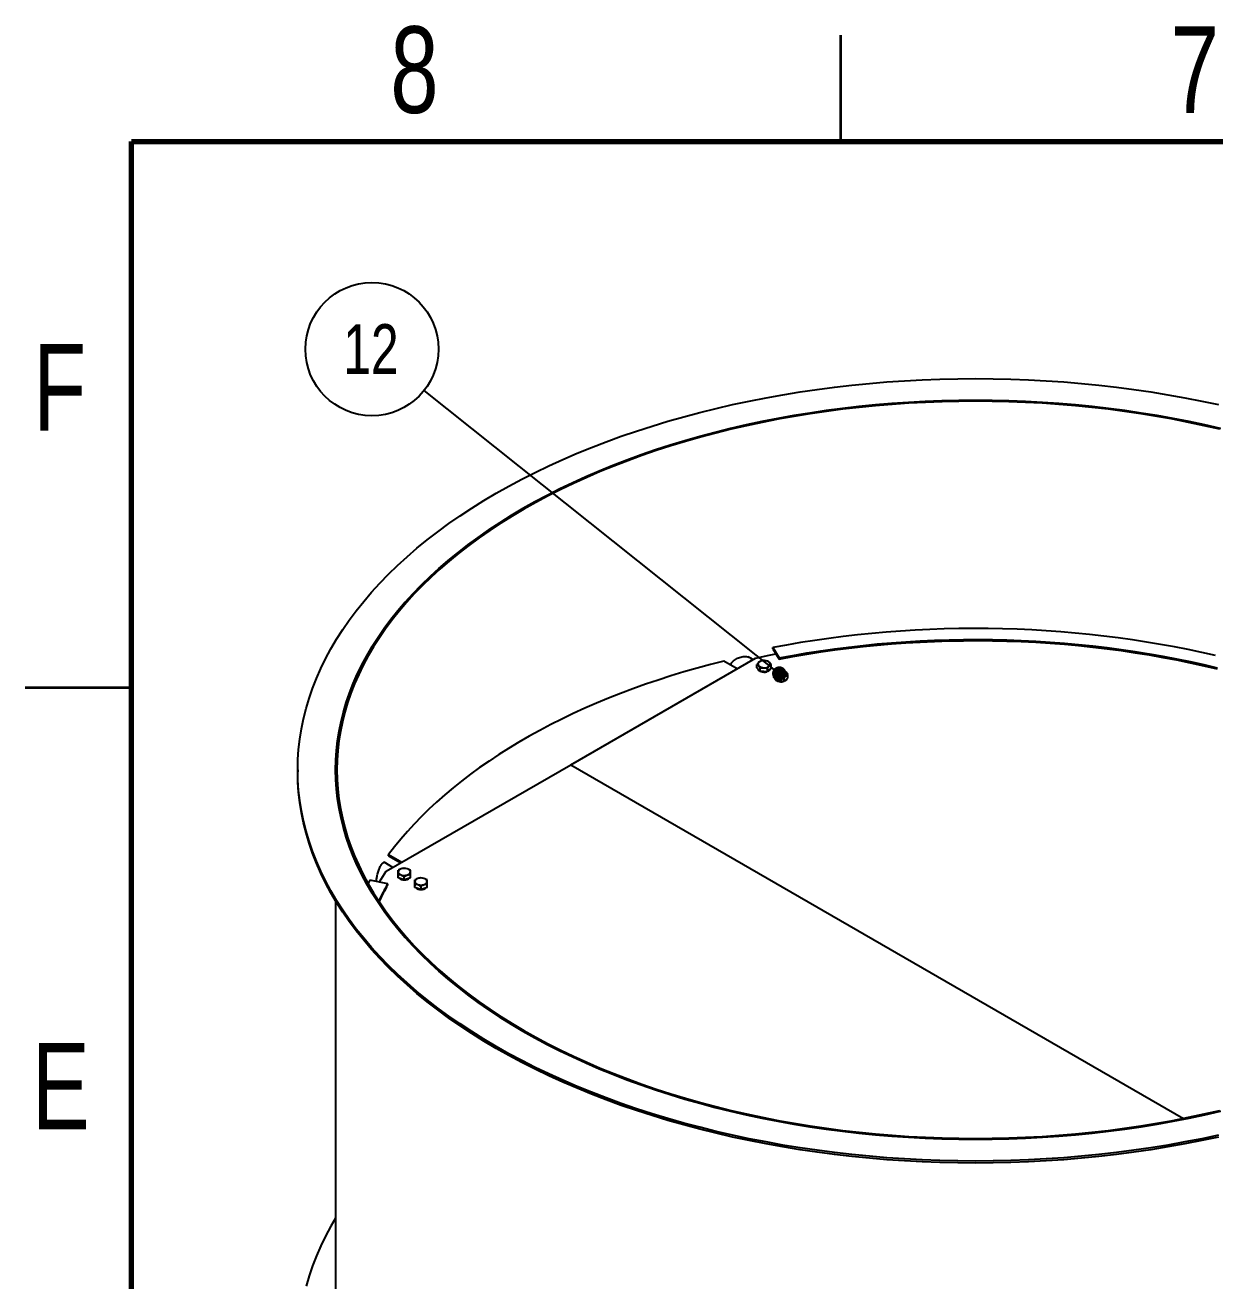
# Model space of a CAD drawing. Header units: millimetres. Extents: x 2 to 418, y 2 to 295.
# Drawn here: x 2.5 to 86.4, y 206.7 to 295.2 of the extents above; entities that cross this region are included whole.
import ezdxf

# ---------------------------------------------------------------- set-up
doc = ezdxf.new("R2010")
doc.units = ezdxf.units.MM
doc.layers.add('RED_DIMENSION', color=1, linetype='Continuous')
doc.styles.add('SLDTEXTSTYLE0', font='TXT', dxfattribs={"width": 0.75})
doc.dimstyles.new('SLDDIMSTYLE0', dxfattribs={"dimtxt": 0.18, "dimasz": 1.016, "dimexe": 0, "dimexo": 0.0625, "dimgap": 0, "dimtad": 0, "dimtih": 1, "dimtoh": 1, "dimdec": 0, "dimrnd": 1e-09, "dimzin": 0, "dimdsep": 46, "dimtxsty": 'Standard', "dimblk1": 'DOT', "dimblk2": 'DOT', "dimsah": 1, "dimcen": 0.09, "dimadec": 0, "dimazin": 0, "dimtfac": 1.016, "dimtdec": 0, "dimtofl": 0, "dimtmove": 0, "dimatfit": 3, "dimldrblk": 'DOT', "dimfxl": 0, "dimfrac": 2, "dimtolj": 1, "dimtzin": 0, "dimarcsym": 0})

# ---------------------------------------------------------------- blocks, each defined once
blk = doc.blocks.new('SW_NOTE_5')
at = {"layer": 'RED_DIMENSION', "color": 0}
blk.add_circle((-3.67, 2.922), 4.691, dxfattribs=at)
at = {"layer": 'RED_DIMENSION', "color": 0, "insert": (-3.74, 4.681), "char_height": 3.5, "attachment_point": 2, "style": 'SLDTEXTSTYLE0'}
blk.add_mtext('12', dxfattribs=at)
blk = doc.blocks.new('_DOT')
at = {"color": 0, "linetype": 'ByBlock', "lineweight": -2}
blk.add_line((-0.5, 0), (-1, 0), dxfattribs=at)
at = {"color": 0, "linetype": 'ByBlock', "const_width": 0.5}
blk.add_lwpolyline([(-0.25, 0, 1), (0.25, 0, 1)], format="xyb", close=True, dxfattribs=at)

msp = doc.modelspace()

# ---------------------------------------------------------------- linework, layer by layer
at = {"color": 7, "linetype": 'Continuous', "lineweight": 35}
for p, q in [((60, 287), (60, 294.5)), ((10, 248.5), (2.5, 248.5))]:
    msp.add_line(p, q, dxfattribs=at)
at = {"color": 7, "linetype": 'Continuous', "lineweight": 70}
for p, q in [((10, 10), (10, 287)), ((10, 287), (410, 287))]:
    msp.add_line(p, q, dxfattribs=at)
at = {"color": 7, "linetype": 'Continuous', "lineweight": 25}
for p, q in [((40.95696, 243.08073), (53.96978, 250.59287)), ((53.78523, 250.48633), (53.4661, 250.67057)), ((55.18878, 251.33183), (55.64024, 250.60737)), ((55.18878, 251.25018), (55.18878, 251.33183)), ((55.18878, 251.25018), (55.64024, 250.52572)), ((55.64024, 250.52572), (55.64024, 250.60737)), ((52.67842, 249.84738), (51.74801, 250.3845)), ((54.08059, 249.9013), (54.08059, 250.14596)), ((54.08059, 250.14596), (54.19679, 250.04966)), ((54.19679, 249.77339), (54.08059, 249.9013)), ((54.31299, 249.64549), (54.19679, 249.77339)), ((54.31299, 249.89015), (54.56297, 249.91589)), ((54.31299, 249.64549), (54.31299, 249.89015)), ((54.56297, 249.63963), (54.31299, 249.64549)), ((54.81295, 249.63377), (54.56297, 249.63963)), ((54.84811, 250.37833), (54.59813, 250.41579)), ((54.81295, 249.63377), (54.81295, 249.87843)), ((54.94673, 249.75581), (54.81295, 249.63377)), ((55.08051, 249.87786), (54.94673, 249.75581)), ((55.08051, 250.12252), (54.96431, 250.28203)), ((55.08051, 249.87786), (55.08051, 250.12252)), ((56.02662, 249.69799), (55.77664, 249.73545)), ((56.25902, 249.44218), (56.14282, 249.60169)), ((55.2591, 249.22096), (55.2591, 249.46562)), ((55.2591, 249.46562), (55.3753, 249.36932)), ((55.3753, 249.09305), (55.2591, 249.22096)), ((55.4915, 248.96515), (55.3753, 249.09305)), ((55.4915, 249.20981), (55.74148, 249.23555)), ((55.4915, 248.96515), (55.4915, 249.20981)), ((55.74148, 248.95929), (55.4915, 248.96515)), ((55.99146, 248.95343), (55.74148, 248.95929)), ((55.99146, 248.95343), (55.99146, 249.19809)), ((56.12524, 249.07547), (55.99146, 248.95343)), ((56.25902, 249.19752), (56.12524, 249.07547)), ((56.25902, 249.19752), (56.25902, 249.44218)), ((21.71027, 242.71596), (21.71027, 242.57987)), ((27.94415, 235.56859), (40.95696, 243.08073)), ((40.95696, 243.08073), (84.13469, 218.15476)), ((28.1165, 236.74232), (29.04691, 236.2052)), ((28.1165, 236.66066), (28.1165, 236.74232)), ((28.1165, 236.66066), (28.97619, 236.16438)), ((28.42367, 235.84541), (27.8077, 236.201)), ((28.7831, 235.3905), (28.7831, 235.63516)), ((28.7831, 235.63516), (28.78568, 235.52234)), ((29.64972, 235.64032), (29.43177, 235.74285)), ((29.65488, 235.35148), (29.6523, 235.5275)), ((26.80553, 234.94653), (26.66887, 234.70706)), ((28.06047, 234.68591), (26.80553, 234.94653)), ((28.06047, 234.60425), (28.06047, 234.68591)), ((28.78568, 235.24608), (28.7831, 235.3905)), ((28.78565, 235.24737), (28.78565, 235.216)), ((28.78649, 235.20044), (28.78565, 235.216)), ((28.78826, 235.10166), (28.78568, 235.24608)), ((28.78826, 235.10166), (28.78826, 235.34632)), ((28.78826, 235.34632), (29.0062, 235.307)), ((29.0062, 235.03074), (28.78826, 235.10166)), ((29.22415, 234.95982), (29.0062, 235.03074)), ((29.22415, 234.95982), (29.22415, 235.20448)), ((29.43952, 235.03332), (29.22415, 234.95982)), ((29.65488, 235.10682), (29.43952, 235.03332)), ((29.65488, 235.10682), (29.65488, 235.35148)), ((29.96161, 234.71016), (29.96161, 234.95482)), ((29.96161, 234.95482), (29.96419, 234.842)), ((29.96419, 234.56574), (29.96161, 234.71016)), ((29.96417, 234.56703), (29.96417, 234.53566)), ((29.96677, 234.42132), (29.96419, 234.56574)), ((29.96677, 234.42132), (29.96677, 234.66598)), ((29.96677, 234.66598), (30.18472, 234.62666)), ((30.82823, 234.95998), (30.61028, 235.06251)), ((30.83339, 234.67114), (30.83081, 234.84716)), ((30.83339, 234.42648), (30.83339, 234.67114)), ((29.965, 234.5201), (29.96417, 234.53566)), ((30.18472, 234.3504), (29.96677, 234.42132)), ((30.40266, 234.27948), (30.18472, 234.3504)), ((30.40266, 234.27948), (30.40266, 234.52414)), ((30.61803, 234.35298), (30.40266, 234.27948)), ((30.83339, 234.42648), (30.61803, 234.35298)), ((24.37693, 233.49526), (24.37693, 202.02501))]:
    msp.add_line(p, q, dxfattribs=at)
at = {"color": 7, "linetype": 'Continuous', "lineweight": 25, "flags": 128}
for points in [[(35.7008, 262.21451), (36.59653, 262.71824), (37.5148, 263.20826), (38.45497, 263.68424), (39.4164, 264.14585), (40.39843, 264.59277), (41.40039, 265.0247), (42.4216, 265.44133), (43.46134, 265.8424), (44.51892, 266.22761), (45.5936, 266.59671), (46.68465, 266.94944), (47.79132, 267.28557), (48.91285, 267.60485), (50.04848, 267.90708), (51.19742, 268.19204), (52.35889, 268.45955), (53.53209, 268.70941), (54.71622, 268.94145), (55.91047, 269.15552), (57.11401, 269.35147), (58.32603, 269.52917), (59.54569, 269.68849), (60.77215, 269.82932), (62.00458, 269.95158), (63.24213, 270.05516), (64.48396, 270.14001), (65.7292, 270.20607), (66.97702, 270.25328), (68.22655, 270.28162), (69.47693, 270.29107), (70.72732, 270.28162), (71.97685, 270.25328), (73.22466, 270.20607), (74.46991, 270.14001), (75.71174, 270.05516), (76.94929, 269.95158), (78.18172, 269.82932), (79.40818, 269.68849), (80.62784, 269.52917), (81.83986, 269.35147), (83.0434, 269.15552), (84.23765, 268.94145), (85.42178, 268.70941), (86.59498, 268.45955)], [(37.58642, 224.30596), (36.76255, 224.79419), (35.9611, 225.2947), (35.18263, 225.80714), (34.42765, 226.33118), (33.6967, 226.86645), (32.99027, 227.41258), (32.30884, 227.96919), (31.65289, 228.53592), (31.02286, 229.11236), (30.41919, 229.69812), (29.84228, 230.29281), (29.29254, 230.89601), (28.77034, 231.50732), (28.27603, 232.1263), (27.80997, 232.75254), (27.37246, 233.38561), (26.9638, 234.02508), (26.58429, 234.6705), (26.23416, 235.32143), (25.91368, 235.97743), (25.62305, 236.63806), (25.36248, 237.30284), (25.13214, 237.97134), (24.93219, 238.64309), (24.76277, 239.31763), (24.624, 239.99449), (24.51596, 240.67323), (24.43874, 241.35336), (24.39239, 242.03443), (24.37693, 242.71596), (24.39239, 243.3975), (24.43874, 244.07856), (24.51596, 244.7587), (24.624, 245.43743), (24.76277, 246.1143), (24.93219, 246.78884), (25.13214, 247.46059), (25.36248, 248.12908), (25.62305, 248.79387), (25.91368, 249.45449), (26.23416, 250.11049), (26.58429, 250.76143), (26.9638, 251.40685), (27.37246, 252.04631), (27.80997, 252.67938), (28.27603, 253.30563), (28.77034, 253.92461), (29.29254, 254.53591), (29.84228, 255.13911), (30.41919, 255.7338), (31.02286, 256.31957), (31.65289, 256.89601), (32.30884, 257.46273), (32.99027, 258.01935), (33.6967, 258.56548), (34.42765, 259.10074), (35.18263, 259.62478), (35.9611, 260.13723), (36.76255, 260.63774), (37.58642, 261.12597), (38.43214, 261.60157), (39.29914, 262.06424), (40.18683, 262.51365), (41.09458, 262.94948), (42.02179, 263.37145), (42.96782, 263.77927), (43.93201, 264.17265), (44.91371, 264.55132), (45.91225, 264.91503), (46.92693, 265.26352), (47.95707, 265.59656), (49.00196, 265.91392), (50.06088, 266.21538), (51.13311, 266.50074), (52.21791, 266.76979), (53.31454, 267.02236), (54.42224, 267.25827), (55.54027, 267.47736), (56.66784, 267.67948), (57.8042, 267.86449), (58.94855, 268.03227), (60.10012, 268.1827), (61.25811, 268.31567), (62.42174, 268.4311), (63.5902, 268.5289), (64.7627, 268.60901), (65.93843, 268.67138), (67.11658, 268.71596), (68.29635, 268.74272), (69.47693, 268.75164), (70.65751, 268.74272), (71.83729, 268.71596), (73.01544, 268.67138), (74.19117, 268.60901), (75.36367, 268.5289), (76.53213, 268.4311), (77.69576, 268.31567), (78.85375, 268.1827), (80.00532, 268.03227), (81.14967, 267.86449), (82.28603, 267.67948), (83.4136, 267.47736), (84.53162, 267.25827), (85.63933, 267.02236), (86.73596, 266.76979)], [(86.73596, 266.76979), (85.63933, 267.02236), (84.53162, 267.25827), (83.4136, 267.47736), (82.28603, 267.67948), (81.14967, 267.86449), (80.00532, 268.03227), (78.85375, 268.1827), (77.69576, 268.31567), (76.53213, 268.4311), (75.36367, 268.5289), (74.19117, 268.60901), (73.01544, 268.67138), (71.83729, 268.71596), (70.65751, 268.74272), (69.47693, 268.75164), (68.29635, 268.74272), (67.11658, 268.71596), (65.93843, 268.67138), (64.7627, 268.60901), (63.5902, 268.5289), (62.42174, 268.4311), (61.25811, 268.31567), (60.10012, 268.1827), (58.94855, 268.03227), (57.8042, 267.86449), (56.66784, 267.67948), (55.54027, 267.47736), (54.42224, 267.25827), (53.31454, 267.02236), (52.21791, 266.76979), (51.13311, 266.50074), (50.06088, 266.21538), (49.00196, 265.91392), (47.95707, 265.59656), (46.92693, 265.26352), (45.91225, 264.91503), (44.91371, 264.55132), (43.93201, 264.17265), (42.96782, 263.77927), (42.02179, 263.37145), (41.09458, 262.94948), (40.18683, 262.51365), (39.29914, 262.06424), (38.43214, 261.60157), (37.58642, 261.12597), (36.76255, 260.63774), (35.9611, 260.13723), (35.18263, 259.62478), (34.42765, 259.10074), (33.6967, 258.56548), (32.99027, 258.01935), (32.30884, 257.46273), (31.65289, 256.89601), (31.02286, 256.31957), (30.41919, 255.7338), (29.84228, 255.13911), (29.29254, 254.53591), (28.77034, 253.92461), (28.27603, 253.30563), (27.80997, 252.67938), (27.37246, 252.04631), (26.9638, 251.40685), (26.58429, 250.76143), (26.23416, 250.11049), (25.91368, 249.45449), (25.62305, 248.79387), (25.36248, 248.12908), (25.13214, 247.46059), (24.93219, 246.78884), (24.76277, 246.1143), (24.624, 245.43743), (24.51596, 244.7587), (24.43874, 244.07856), (24.39239, 243.3975), (24.37693, 242.71596), (24.39239, 242.03443), (24.43874, 241.35336), (24.51596, 240.67323), (24.624, 239.99449), (24.76277, 239.31763), (24.93219, 238.64309), (25.13214, 237.97134), (25.36248, 237.30284), (25.62305, 236.63806), (25.91368, 235.97743), (26.23416, 235.32143), (26.58429, 234.6705), (26.9638, 234.02508), (27.37246, 233.38561), (27.80997, 232.75254), (28.27603, 232.1263), (28.77034, 231.50732), (29.29254, 230.89601), (29.84228, 230.29281), (30.41919, 229.69812), (31.02286, 229.11236), (31.65289, 228.53592), (32.30884, 227.96919), (32.99027, 227.41258), (33.6967, 226.86645), (34.42765, 226.33118), (35.18263, 225.80714), (35.9611, 225.2947), (36.76255, 224.79419), (37.58642, 224.30596), (38.43214, 223.83035), (39.29914, 223.36769), (40.18683, 222.91828), (41.09458, 222.48244), (42.02179, 222.06047), (42.96782, 221.65266), (43.93201, 221.25928), (44.91371, 220.88061), (45.91225, 220.5169), (46.92693, 220.16841), (47.95707, 219.83537), (49.00196, 219.51801), (50.06088, 219.21655), (51.13311, 218.93119), (52.21791, 218.66213), (53.31454, 218.40957), (54.42224, 218.17365), (55.54027, 217.95456), (56.66784, 217.75244), (57.8042, 217.56743), (58.94855, 217.39965), (60.10012, 217.24923), (61.25811, 217.11626), (62.42174, 217.00083), (63.5902, 216.90303), (64.7627, 216.82291), (65.93843, 216.76055), (67.11658, 216.71597), (68.29635, 216.68921), (69.47693, 216.68029), (70.65751, 216.68921), (71.83729, 216.71597), (73.01544, 216.76055), (74.19117, 216.82291), (75.36367, 216.90303), (76.53213, 217.00083), (77.69576, 217.11626), (78.85375, 217.24923), (80.00532, 217.39965), (81.14967, 217.56743), (82.28603, 217.75244), (83.4136, 217.95456), (84.53162, 218.17365), (85.63933, 218.40957), (86.73596, 218.66213)], [(86.69769, 266.71646), (85.60349, 266.96847), (84.49824, 267.20385), (83.3827, 267.42246), (82.25762, 267.62413), (81.12379, 267.80873), (79.98198, 267.97614), (78.83296, 268.12623), (77.67753, 268.25891), (76.51649, 268.37408), (75.35061, 268.47167), (74.18072, 268.5516), (73.00759, 268.61383), (71.83205, 268.65831), (70.6549, 268.68501), (69.47693, 268.69391), (68.29897, 268.68501), (67.12182, 268.65831), (65.94628, 268.61383), (64.77315, 268.5516), (63.60326, 268.47167), (62.43738, 268.37408), (61.27634, 268.25891), (60.12091, 268.12623), (58.97189, 267.97614), (57.83008, 267.80873), (56.69624, 267.62413), (55.57117, 267.42246), (54.45563, 267.20385), (53.35038, 266.96847), (52.25618, 266.71646), (51.17379, 266.448), (50.10393, 266.16328), (49.04736, 265.86248), (48.00479, 265.54583), (46.97693, 265.21352), (45.9645, 264.8658), (44.96818, 264.5029), (43.98865, 264.12507), (43.0266, 263.73256), (42.08267, 263.32565), (41.15752, 262.90462), (40.25177, 262.46975), (39.36606, 262.02134), (38.50098, 261.5597), (37.65713, 261.08515), (36.83509, 260.598), (36.03542, 260.0986), (35.25867, 259.58729), (34.50537, 259.06441), (33.77603, 258.53034), (33.07117, 257.98542), (32.39126, 257.43003), (31.73676, 256.86457), (31.10813, 256.2894), (30.50579, 255.70494), (29.93016, 255.11157), (29.38164, 254.5097), (28.8606, 253.89976), (28.36739, 253.28215), (27.90236, 252.65729), (27.46582, 252.02563), (27.05807, 251.38758), (26.67939, 250.74359), (26.33005, 250.0941), (26.01027, 249.43955), (25.72029, 248.78039), (25.46029, 248.11708), (25.23046, 247.45007), (25.03096, 246.77981), (24.86192, 246.10677), (24.72345, 245.4314), (24.61565, 244.75417), (24.53861, 244.07554), (24.49235, 243.39599), (24.47693, 242.71596), (24.49235, 242.03594), (24.53861, 241.35638), (24.61565, 240.67776), (24.72345, 240.00053), (24.86192, 239.32516), (25.03096, 238.65212), (25.23046, 237.98186), (25.46029, 237.31484), (25.72029, 236.65153), (26.01027, 235.99238), (26.33005, 235.33783), (26.67939, 234.68834), (27.05807, 234.04435), (27.46582, 233.4063), (27.90236, 232.77463), (28.36739, 232.14978), (28.8606, 231.53217), (29.38164, 230.92222), (29.93016, 230.32036), (30.50579, 229.72699), (31.10813, 229.14252), (31.73676, 228.56736), (32.39126, 228.00189), (33.07117, 227.44651), (33.77603, 226.90159), (34.50537, 226.36751), (35.25867, 225.84464), (36.03542, 225.33332), (36.83509, 224.83392), (37.65713, 224.34678)], [(86.59498, 216.97238), (85.42178, 216.72252), (84.23765, 216.49048), (83.0434, 216.2764), (81.83986, 216.08045), (80.62784, 215.90276), (79.40818, 215.74344), (78.18172, 215.6026), (76.94929, 215.48035), (75.71174, 215.37676), (74.46991, 215.29191), (73.22466, 215.22586), (71.97685, 215.17864), (70.72732, 215.1503), (69.47693, 215.14085), (68.22655, 215.1503), (66.97702, 215.17864), (65.7292, 215.22586), (64.48396, 215.29191), (63.24213, 215.37676), (62.00458, 215.48035), (60.77215, 215.6026), (59.54569, 215.74344), (58.32603, 215.90276), (57.11401, 216.08045), (55.91047, 216.2764), (54.71622, 216.49048), (53.53209, 216.72252), (52.35889, 216.97238), (51.19742, 217.23988), (50.04848, 217.52485), (48.91285, 217.82707), (47.79132, 218.14636), (46.68465, 218.48248), (45.5936, 218.83522), (44.51892, 219.20432), (43.46134, 219.58953), (42.4216, 219.99059), (41.40039, 220.40723), (40.39843, 220.83916), (39.4164, 221.28608), (38.45497, 221.74768), (37.5148, 222.22366), (36.59653, 222.71369), (35.7008, 223.21742), (34.82822, 223.73451), (33.97938, 224.26461), (33.15488, 224.80736), (32.35526, 225.36238), (31.58109, 225.9293), (30.83289, 226.50772), (30.11117, 227.09725), (29.41644, 227.69748), (28.74916, 228.30801), (28.10979, 228.92841), (27.49877, 229.55826), (26.91652, 230.19713), (26.36344, 230.84457), (25.83991, 231.50016), (25.34629, 232.16343), (24.88291, 232.83393), (24.45009, 233.5112), (24.04813, 234.19479), (23.67731, 234.88421), (23.33788, 235.579), (23.03006, 236.27868), (22.75408, 236.98278), (22.51012, 237.6908), (22.29835, 238.40227), (22.11892, 239.11669), (21.97194, 239.83358), (21.85752, 240.55244), (21.77573, 241.27279), (21.72664, 241.99413), (21.71027, 242.71596), (21.72664, 243.4378), (21.77573, 244.15913), (21.85752, 244.87948), (21.97194, 245.59835), (22.11892, 246.31524), (22.29835, 247.02966), (22.51012, 247.74113), (22.75408, 248.44915), (23.03006, 249.15324), (23.33788, 249.85293), (23.67731, 250.54772), (24.04813, 251.23714), (24.45009, 251.92072), (24.88291, 252.598), (25.34629, 253.2685), (25.83991, 253.93177), (26.36344, 254.58735), (26.91652, 255.2348), (27.49877, 255.87367), (28.10979, 256.50352), (28.74916, 257.12392), (29.41644, 257.73444), (30.11117, 258.33468), (30.83289, 258.92421), (31.58109, 259.50263), (32.35526, 260.06954), (33.15488, 260.62456), (33.97938, 261.16731), (34.82822, 261.69742), (35.7008, 262.21451)], [(86.39469, 250.77036), (85.4373, 250.98727), (84.47157, 251.19149), (83.49801, 251.38292), (82.51712, 251.56146), (81.52942, 251.72701), (80.53542, 251.87948), (79.53565, 252.0188), (78.53062, 252.14489), (77.52087, 252.25769), (76.50691, 252.35714), (75.48928, 252.44319), (74.46851, 252.51579), (73.44513, 252.5749), (72.41968, 252.6205), (71.39269, 252.65255), (70.36471, 252.67105), (69.33625, 252.67597), (68.30787, 252.66733), (67.28011, 252.64513), (66.25349, 252.60937), (65.22855, 252.56007), (64.20583, 252.49727), (63.18587, 252.42099), (62.16919, 252.33127), (61.15633, 252.22816), (60.14781, 252.11172), (59.14417, 251.982), (58.14593, 251.83907), (57.15361, 251.68301), (56.16772, 251.5139), (55.18878, 251.33183)], [(55.64024, 250.60737), (56.60986, 250.78715), (57.58648, 250.95382), (58.56956, 251.1073), (59.55858, 251.24751), (60.55299, 251.37436), (61.55225, 251.48779), (62.55583, 251.58773), (63.56317, 251.67414), (64.57373, 251.74696), (65.58695, 251.80616), (66.60229, 251.8517), (67.6192, 251.88356), (68.63711, 251.90172), (69.65548, 251.90617), (70.67375, 251.89691), (71.69138, 251.87395), (72.7078, 251.83729), (73.72246, 251.78696), (74.73481, 251.72298), (75.7443, 251.64539), (76.75038, 251.55423), (77.75251, 251.44955), (78.75013, 251.3314), (79.74272, 251.19986), (80.72971, 251.05499), (81.71059, 250.89688), (82.68481, 250.7256), (83.65185, 250.54125), (84.61118, 250.34393), (85.56228, 250.13376), (86.50463, 249.91083)], [(55.64024, 250.52572), (56.60986, 250.70549), (57.58648, 250.87217), (58.56956, 251.02565), (59.55858, 251.16585), (60.55299, 251.2927), (61.55225, 251.40613), (62.55583, 251.50608), (63.56317, 251.59249), (64.57373, 251.66531), (65.58695, 251.72451), (66.60229, 251.77005), (67.6192, 251.80191), (68.63711, 251.82007), (69.65548, 251.82452), (70.67375, 251.81526), (71.69138, 251.79229), (72.7078, 251.75564), (73.72246, 251.7053), (74.73481, 251.64132), (75.7443, 251.56373), (76.75038, 251.47257), (77.75251, 251.36789), (78.75013, 251.24975), (79.74272, 251.11821), (80.72971, 250.97334), (81.71059, 250.81522), (82.68481, 250.64394), (83.65185, 250.4596), (84.61118, 250.26228), (85.56228, 250.0521), (86.50463, 249.82918)], [(53.96978, 250.59287), (54.93263, 250.79313), (55.41451, 250.88795)], [(51.74801, 250.3845), (50.79915, 250.14219), (49.86022, 249.88731), (48.93172, 249.62001), (48.01414, 249.34042), (47.10796, 249.04869), (46.21369, 248.74498), (45.33177, 248.42945), (44.4627, 248.10226), (43.60692, 247.7636), (42.76489, 247.41363), (41.93707, 247.05255), (41.12388, 246.68055), (40.32577, 246.29782), (39.54316, 245.90457), (38.77645, 245.50101), (38.02607, 245.08736), (37.29241, 244.66382), (36.57586, 244.23064), (35.8768, 243.78803), (35.1956, 243.33624), (34.53263, 242.8755), (33.88823, 242.40605), (33.26275, 241.92816), (32.65653, 241.44207), (32.06988, 240.94804), (31.50311, 240.44633), (30.95653, 239.93722), (30.43043, 239.42096), (29.92509, 238.89784), (29.44078, 238.36813), (28.97774, 237.83212), (28.53624, 237.29008), (28.1165, 236.74232)], [(54.94673, 249.72315), (54.88342, 249.67801), (54.8361, 249.65489)], [(55.00623, 249.81009), (54.9903, 249.77551), (54.94673, 249.72315)], [(56.12524, 249.04281), (56.06193, 248.99767), (56.01461, 248.97455)], [(56.18474, 249.12975), (56.16881, 249.09517), (56.12524, 249.04281)], [(86.59498, 216.83629), (85.42178, 216.58643), (84.23765, 216.35438), (83.0434, 216.14031), (81.83986, 215.94436), (80.62784, 215.76667), (79.40818, 215.60735), (78.18172, 215.46651), (76.94929, 215.34426), (75.71174, 215.24067), (74.46991, 215.15582), (73.22466, 215.08977), (71.97685, 215.04255), (70.72732, 215.01421), (69.47693, 215.00476), (68.22655, 215.01421), (66.97702, 215.04255), (65.7292, 215.08977), (64.48396, 215.15582), (63.24213, 215.24067), (62.00458, 215.34426), (60.77215, 215.46651), (59.54569, 215.60735), (58.32603, 215.76667), (57.11401, 215.94436), (55.91047, 216.14031), (54.71622, 216.35438), (53.53209, 216.58643), (52.35889, 216.83629), (51.19742, 217.10379), (50.04848, 217.38876), (48.91285, 217.69098), (47.79132, 218.01027), (46.68465, 218.34639), (45.5936, 218.69913), (44.51892, 219.06823), (43.46134, 219.45344), (42.4216, 219.8545), (41.40039, 220.27114), (40.39843, 220.70307), (39.4164, 221.14999), (38.45497, 221.61159), (37.5148, 222.08757), (36.59653, 222.57759), (35.7008, 223.08133), (34.82822, 223.59842), (33.97938, 224.12852), (33.15488, 224.67127), (32.35526, 225.22629), (31.58109, 225.79321), (30.83289, 226.37163), (30.11117, 226.96116), (29.41644, 227.56139), (28.74916, 228.17192), (28.10979, 228.79232), (27.49877, 229.42217), (26.91652, 230.06103), (26.36344, 230.70848), (25.83991, 231.36407), (25.34629, 232.02734), (24.88291, 232.69784), (24.45009, 233.37511), (24.04813, 234.0587), (23.67731, 234.74812), (23.33788, 235.44291), (23.03006, 236.14259), (22.75408, 236.84669), (22.51012, 237.55471), (22.29835, 238.26618), (22.11892, 238.9806), (21.97194, 239.69749), (21.85752, 240.41635), (21.77573, 241.1367), (21.72664, 241.85804), (21.71027, 242.57987)], [(27.47541, 234.80741), (27.59725, 235.01275), (27.94415, 235.56859)], [(86.73596, 218.66213), (85.63933, 218.40957), (84.53162, 218.17365), (83.4136, 217.95456), (82.28603, 217.75244), (81.14967, 217.56743), (80.00532, 217.39965), (78.85375, 217.24923), (77.69576, 217.11626), (76.53213, 217.00083), (75.36367, 216.90303), (74.19117, 216.82291), (73.01544, 216.76055), (71.83729, 216.71597), (70.65751, 216.68921), (69.47693, 216.68029), (68.29635, 216.68921), (67.11658, 216.71597), (65.93843, 216.76055), (64.7627, 216.82291), (63.5902, 216.90303), (62.42174, 217.00083), (61.25811, 217.11626), (60.10012, 217.24923), (58.94855, 217.39965), (57.8042, 217.56743), (56.66784, 217.75244), (55.54027, 217.95456), (54.42224, 218.17365), (53.31454, 218.40957), (52.21791, 218.66213), (51.13311, 218.93119), (50.06088, 219.21655), (49.00196, 219.51801), (47.95707, 219.83537), (46.92693, 220.16841), (45.91225, 220.5169), (44.91371, 220.88061), (43.93201, 221.25928), (42.96782, 221.65266), (42.02179, 222.06047), (41.09458, 222.48244), (40.18683, 222.91828), (39.29914, 223.36769), (38.43214, 223.83035), (37.58642, 224.30596)], [(37.65713, 224.34678), (38.50098, 223.87223), (39.36606, 223.41059), (40.25177, 222.96218), (41.15752, 222.52731), (42.08267, 222.10627), (43.0266, 221.69936), (43.98865, 221.30686), (44.96818, 220.92902), (45.9645, 220.56612), (46.97693, 220.2184), (48.00479, 219.8861), (49.04736, 219.56944), (50.10393, 219.26865), (51.17379, 218.98393), (52.25618, 218.71547), (53.35038, 218.46346), (54.45563, 218.22807), (55.57117, 218.00947), (56.69624, 217.80779), (57.83008, 217.62319), (58.97189, 217.45579), (60.12091, 217.3057), (61.27634, 217.17302), (62.43738, 217.05785), (63.60326, 216.96026), (64.77315, 216.88033), (65.94628, 216.8181), (67.12182, 216.77362), (68.29897, 216.74692), (69.47693, 216.73802), (70.6549, 216.74692), (71.83205, 216.77362), (73.00759, 216.8181), (74.18072, 216.88033), (75.35061, 216.96026), (76.51649, 217.05785), (77.67753, 217.17302), (78.83296, 217.3057), (79.98198, 217.45579), (81.12379, 217.62319), (82.25762, 217.80779), (83.3827, 218.00947), (84.49824, 218.22807), (85.60349, 218.46346), (86.69769, 218.71547)], [(24.37693, 211.10963), (24.04813, 210.54619), (23.67731, 209.85677), (23.33788, 209.16198), (23.03006, 208.46229), (22.75408, 207.7582), (22.51012, 207.05018), (22.29835, 206.33871)]]:
    msp.add_lwpolyline(points, dxfattribs=at)
at = {"color": 7, "linetype": 'Continuous', "lineweight": 25}
for centre, radius, start, end in [((54.31495, 250.16694), 0.16648, 127.1658493, 224.7868708), ((54.38878, 249.90097), 0.24992, 197.8757052, 246.4895979), ((54.54597, 250.43745), 0.52183, 227.9988255, 271.866305), ((54.55973, 249.85078), 0.56632, 86.111373, 127.5767518), ((54.58103, 250.31218), 0.70597, 251.0210667, 286.2931625), ((54.60138, 250.4809), 0.56632, 266.111373, 307.5767518), ((54.61513, 249.89424), 0.52183, 47.9988255, 91.866305), ((54.84615, 250.16475), 0.16648, 307.1658493, 44.7868708), ((55.49346, 249.4866), 0.16648, 127.1658493, 224.7868708), ((55.73824, 249.17044), 0.56632, 86.111373, 127.5767518), ((55.79364, 249.2139), 0.52183, 47.9988255, 91.866305), ((56.02466, 249.48441), 0.16648, 307.1658493, 44.7868708), ((55.56745, 249.22086), 0.25019, 198.0327665, 246.4755335), ((55.72449, 249.75711), 0.52183, 227.9988255, 271.866305), ((55.75954, 249.63184), 0.70597, 251.0210667, 286.2931625), ((55.77989, 249.80056), 0.56632, 266.111373, 307.5767518), ((29.04633, 235.48068), 0.26396, 100.447594, 170.9195587), ((29.05271, 235.57522), 0.27222, 191.200597, 260.1627053), ((29.21915, 235.06373), 0.71162, 72.6156468, 108.0668929), ((29.38526, 235.47463), 0.27222, 11.200597, 80.1627053), ((29.39165, 235.56916), 0.26396, 280.447594, 350.9195587), ((43.95836, 225.47233), 18.37479, 149.9057106, 154.1736873), ((43.97308, 225.38266), 18.39155, 149.9070676, 154.0081699), ((29.19024, 235.51406), 0.5483, 232.3810365, 271.5689346), ((29.21882, 235.98612), 0.71162, 252.6156468, 288.0668929), ((29.24782, 235.51393), 0.54773, 269.4872265, 308.2009458), ((30.22484, 234.80034), 0.26396, 100.447594, 170.9195587), ((30.23123, 234.89488), 0.27222, 191.200597, 260.1627053), ((30.39767, 234.38339), 0.71162, 72.6156468, 108.0668929), ((30.39733, 235.30578), 0.71162, 252.6156468, 288.0668929), ((30.56377, 234.79429), 0.27222, 11.200597, 80.1627053), ((30.57016, 234.88882), 0.26396, 280.447594, 350.9195587), ((30.36876, 234.83372), 0.5483, 232.3810365, 271.5689346), ((30.42633, 234.83359), 0.54773, 269.4872265, 308.2009458)]:
    msp.add_arc(centre, radius, start, end, dxfattribs=at)
for points, knots in [([(52.18776, 250.13063), (52.20079, 250.15201), (52.23851, 250.21389), (52.32086, 250.30797), (52.43229, 250.41253), (52.56031, 250.50497), (52.70412, 250.5851), (52.8586, 250.64719), (53.02262, 250.6897), (53.18855, 250.70812), (53.35165, 250.70103), (53.50449, 250.6672), (53.63749, 250.60709), (53.73037, 250.5441), (53.76817, 250.49606), (53.77876, 250.4826)], [0, 0, 0, 0, 0.03933464, 0.11384623, 0.18838047, 0.26817518, 0.34799116, 0.4338067, 0.51963289, 0.6099484, 0.70025101, 0.79082551, 0.88135766, 0.96676258, 1, 1, 1, 1]), ([(53.59469, 250.62138), (53.62111, 250.60495), (53.65716, 250.58253), (53.68226, 250.55047), (53.68897, 250.54191)], [0, 0, 0, 0, 0.73300829, 1, 1, 1, 1]), ([(54.21437, 250.29961), (54.20342, 250.28924), (54.15815, 250.24637), (54.11404, 250.18926), (54.08059, 250.14596)], [0, 0, 0, 0, 0.241851417, 1, 1, 1, 1]), ([(54.19679, 250.04966), (54.19955, 250.04659), (54.23879, 250.00295), (54.27724, 249.9445), (54.31299, 249.89015)], [0, 0, 0, 0, 0.07021477, 1, 1, 1, 1]), ([(54.34815, 250.39005), (54.33841, 250.38532), (54.29483, 250.36418), (54.24954, 250.32783), (54.21437, 250.29961)], [0, 0, 0, 0, 0.223713275, 1, 1, 1, 1]), ([(54.59813, 250.41579), (54.59221, 250.4159), (54.50779, 250.41743), (54.42507, 250.40324), (54.34815, 250.39005)], [0, 0, 0, 0, 0.07021477, 1, 1, 1, 1]), ([(54.56297, 249.91589), (54.5689, 249.91572), (54.65331, 249.91329), (54.73603, 249.89522), (54.81295, 249.87843)], [0, 0, 0, 0, 0.07021477, 1, 1, 1, 1]), ([(54.81295, 249.87843), (54.84639, 249.92173), (54.89051, 249.97884), (54.93578, 250.02171), (54.94673, 250.03208)], [0, 0, 0, 0, 0.75814858, 1, 1, 1, 1]), ([(54.96431, 250.28203), (54.96156, 250.28503), (54.92232, 250.32777), (54.88386, 250.35397), (54.84811, 250.37833)], [0, 0, 0, 0, 0.070214766, 1, 1, 1, 1]), ([(54.94673, 250.03208), (54.98189, 250.0603), (55.02719, 250.09665), (55.07076, 250.11779), (55.08051, 250.12252)], [0, 0, 0, 0, 0.77628672, 1, 1, 1, 1]), ([(55.39289, 249.61927), (55.38194, 249.6089), (55.33666, 249.56603), (55.29255, 249.50892), (55.2591, 249.46562)], [0, 0, 0, 0, 0.241851417, 1, 1, 1, 1]), ([(55.52667, 249.70971), (55.51692, 249.70498), (55.47334, 249.68384), (55.42805, 249.64749), (55.39289, 249.61927)], [0, 0, 0, 0, 0.223713275, 1, 1, 1, 1]), ([(55.77664, 249.73545), (55.77072, 249.73556), (55.6863, 249.73709), (55.60358, 249.7229), (55.52667, 249.70971)], [0, 0, 0, 0, 0.07021477, 1, 1, 1, 1]), ([(56.14282, 249.60169), (56.14007, 249.60469), (56.10083, 249.64743), (56.06238, 249.67363), (56.02662, 249.69799)], [0, 0, 0, 0, 0.070214766, 1, 1, 1, 1]), ([(55.3753, 249.36932), (55.37806, 249.36625), (55.4173, 249.32261), (55.45575, 249.26416), (55.4915, 249.20981)], [0, 0, 0, 0, 0.07021477, 1, 1, 1, 1]), ([(55.74148, 249.23555), (55.74741, 249.23538), (55.83182, 249.23295), (55.91455, 249.21488), (55.99146, 249.19809)], [0, 0, 0, 0, 0.07021477, 1, 1, 1, 1]), ([(55.99146, 249.19809), (56.02491, 249.24139), (56.06902, 249.2985), (56.11429, 249.34137), (56.12524, 249.35174)], [0, 0, 0, 0, 0.75814858, 1, 1, 1, 1]), ([(56.12524, 249.35174), (56.1604, 249.37996), (56.2057, 249.41631), (56.24927, 249.43745), (56.25902, 249.44218)], [0, 0, 0, 0, 0.77628672, 1, 1, 1, 1]), ([(27.25819, 234.85252), (27.25835, 234.85781), (27.25983, 234.90429), (27.27063, 235.00182), (27.29086, 235.14094), (27.31934, 235.28455), (27.3547, 235.42772), (27.39744, 235.57141), (27.44669, 235.70975), (27.50296, 235.84246), (27.56406, 235.96114), (27.62946, 236.06323), (27.69603, 236.14115), (27.76136, 236.19146), (27.82264, 236.21091), (27.87565, 236.19687), (27.91133, 236.16884), (27.92536, 236.13796), (27.92836, 236.13135)], [0, 0, 0, 0, 0.00782474, 0.06873004, 0.12950845, 0.19030692, 0.25344689, 0.31660832, 0.38526837, 0.45394578, 0.52817715, 0.60241249, 0.67975941, 0.7570887, 0.83324315, 0.90936308, 0.98060054, 1, 1, 1, 1]), ([(27.83488, 236.20213), (27.83756, 236.19997), (27.84435, 236.19449), (27.84904, 236.18265), (27.85188, 236.1755)], [0, 0, 0, 0, 0.39575269, 1, 1, 1, 1]), ([(28.99846, 235.74026), (28.94185, 235.71709), (28.86893, 235.68723), (28.79879, 235.64468), (28.7831, 235.63516)], [0, 0, 0, 0, 0.77628672, 1, 1, 1, 1]), ([(28.78568, 235.52234), (28.78574, 235.51889), (28.78661, 235.46967), (28.78747, 235.40575), (28.78826, 235.34632)], [0, 0, 0, 0, 0.07021477, 1, 1, 1, 1]), ([(29.21383, 235.78216), (29.15998, 235.77657), (29.08897, 235.7692), (29.01609, 235.7459), (28.99846, 235.74026)], [0, 0, 0, 0, 0.75814858, 1, 1, 1, 1]), ([(29.43177, 235.74285), (29.4266, 235.7445), (29.35301, 235.76799), (29.28088, 235.77534), (29.21383, 235.78216)], [0, 0, 0, 0, 0.070214766, 1, 1, 1, 1]), ([(29.6523, 235.5275), (29.65224, 235.5309), (29.65137, 235.57922), (29.65051, 235.61088), (29.64972, 235.64032)], [0, 0, 0, 0, 0.07021477, 1, 1, 1, 1]), ([(29.0062, 235.307), (29.01137, 235.30529), (29.08497, 235.28089), (29.15709, 235.24129), (29.22415, 235.20448)], [0, 0, 0, 0, 0.07021477, 1, 1, 1, 1]), ([(29.22415, 235.20448), (29.23984, 235.214), (29.30999, 235.25655), (29.38291, 235.2864), (29.43952, 235.30958)], [0, 0, 0, 0, 0.22371328, 1, 1, 1, 1]), ([(29.43952, 235.30958), (29.45714, 235.31522), (29.53002, 235.33852), (29.60104, 235.34589), (29.65488, 235.35148)], [0, 0, 0, 0, 0.24185142, 1, 1, 1, 1]), ([(30.17697, 235.05992), (30.12037, 235.03675), (30.04745, 235.00689), (29.9773, 234.96434), (29.96161, 234.95482)], [0, 0, 0, 0, 0.77628672, 1, 1, 1, 1]), ([(29.96419, 234.842), (29.96425, 234.83855), (29.96512, 234.78933), (29.96598, 234.72541), (29.96677, 234.66598)], [0, 0, 0, 0, 0.07021477, 1, 1, 1, 1]), ([(30.39234, 235.10182), (30.3385, 235.09623), (30.26748, 235.08886), (30.1946, 235.06556), (30.17697, 235.05992)], [0, 0, 0, 0, 0.75814858, 1, 1, 1, 1]), ([(30.18472, 234.62666), (30.18988, 234.62495), (30.26348, 234.60055), (30.3356, 234.56095), (30.40266, 234.52414)], [0, 0, 0, 0, 0.07021477, 1, 1, 1, 1]), ([(30.61028, 235.06251), (30.60512, 235.06416), (30.53152, 235.08765), (30.4594, 235.095), (30.39234, 235.10182)], [0, 0, 0, 0, 0.070214766, 1, 1, 1, 1]), ([(30.40266, 234.52414), (30.41835, 234.53366), (30.4885, 234.57621), (30.56142, 234.60606), (30.61803, 234.62924)], [0, 0, 0, 0, 0.22371328, 1, 1, 1, 1]), ([(30.61803, 234.62924), (30.63565, 234.63488), (30.70853, 234.65818), (30.77955, 234.66555), (30.83339, 234.67114)], [0, 0, 0, 0, 0.24185142, 1, 1, 1, 1]), ([(30.83081, 234.84716), (30.83075, 234.85056), (30.82988, 234.89888), (30.82902, 234.93054), (30.82823, 234.95998)], [0, 0, 0, 0, 0.07021477, 1, 1, 1, 1])]:
    msp.add_open_spline(points, degree=3, knots=knots, dxfattribs=at)

# ---------------------------------------------------------------- block references
at = {"layer": 'RED_DIMENSION'}
msp.add_blockref('SW_NOTE_5', (30.61365, 269.44609), dxfattribs=at)

# ---------------------------------------------------------------- texts
at = {"color": 7, "linetype": 'Continuous', "lineweight": 0, "char_height": 6.096, "attachment_point": 2, "style": 'SLDTEXTSTYLE0'}
for s, insert in [('8', (29.93862, 295.11369)), ('7', (84.93862, 295.11369)), ('F', (4.9365, 272.72569)), ('E', (5.01058, 223.47569))]:
    msp.add_mtext(s, dxfattribs=dict(at, insert=insert))

# ---------------------------------------------------------------- leaders
at = {"layer": 'RED_DIMENSION'}
msp.add_leader([(55.65234, 249.50627), (30.61365, 269.44609)], dimstyle='SLDDIMSTYLE0', dxfattribs=at)

doc.saveas('drawing.dxf')
